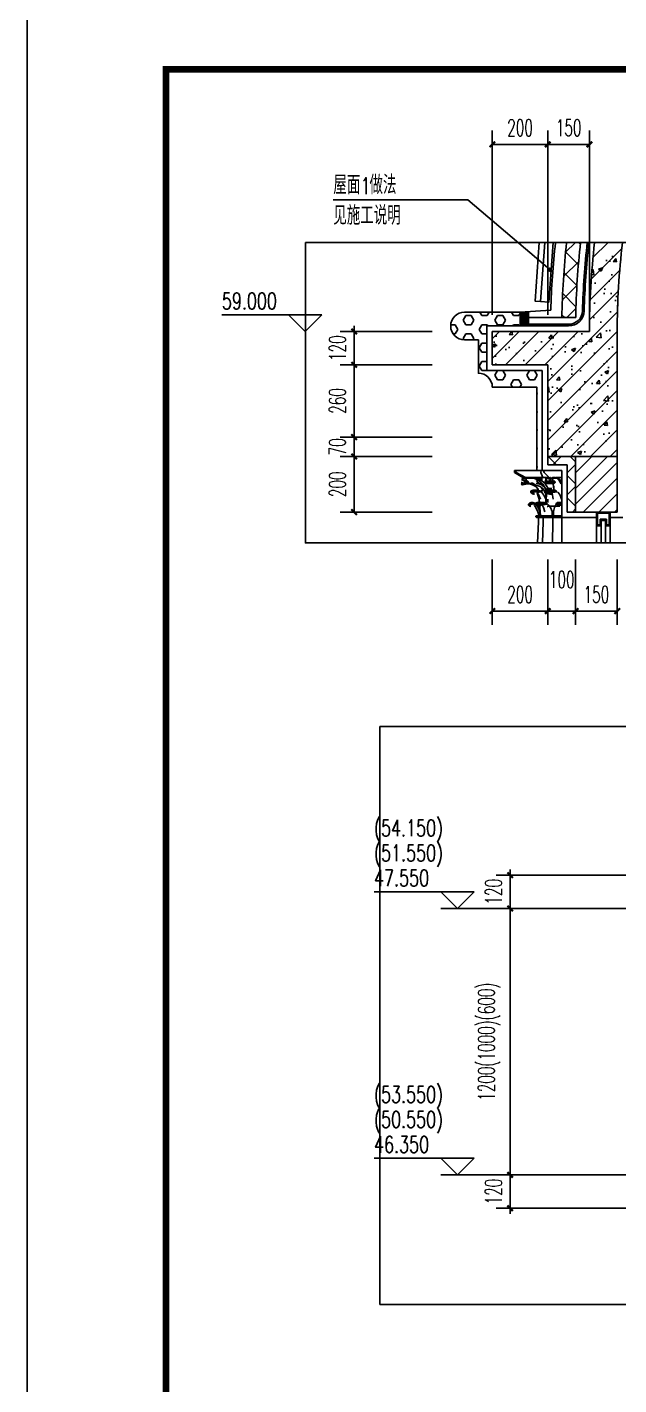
# Model space of a CAD drawing. Extents: x 0 to 125661, y -104936 to 8656.
# Drawn here: x 0 to 2131, y -16819 to -11929 of the extents above; entities that cross this region are included whole.
import ezdxf

# ---------------------------------------------------------------- set-up
doc = ezdxf.new("R2010")
doc.units = 0
doc.header["$LTSCALE"] = 800
doc.header["$MEASUREMENT"] = 0
doc.layers.get('0').update_dxf_attribs({"linetype": 'CONTINUOUS'})
doc.layers.get('Defpoints').update_dxf_attribs({"color": 1, "linetype": 'CONTINUOUS'})
for name, color, linetype in [('A-立面看线', 117, 'CONTINUOUS'), ('A-装饰构件', 197, 'CONTINUOUS'), ('DIM_ELEV', 3, 'CONTINUOUS'), ('DIM_LEAD', 3, 'CONTINUOUS'), ('PUB_DIM', 3, 'CONTINUOUS'), ('PUB_HATCH', 8, 'CONTINUOUS'), ('PUB_TEXT', 7, 'CONTINUOUS'), ('QIANG', 167, 'CONTINUOUS'), ('WALL', 50, 'CONTINUOUS'), ('WINDOW', 145, 'CONTINUOUS'), ('图框', 107, 'CONTINUOUS'), ('瓦', 36, 'CONTINUOUS'), ('看线1', 7, 'CONTINUOUS'), ('门窗', 4, 'CONTINUOUS'), ('防水', 249, 'CONTINUOUS')]:
    doc.layers.add(name, color=color, linetype=linetype)
doc.styles.add('_TCH_DIM', font='SIMPLEX', dxfattribs={"bigfont": 'GBCBIG'})
doc.styles.add('DIM_FONT', font='SIMPLEX.shx', dxfattribs={"width": 0.6})
doc.dimstyles.new('DIMN20', dxfattribs={"dimscale": 0.2, "dimtxt": 300, "dimasz": 100, "dimexe": 250, "dimexo": 300, "dimgap": 150, "dimtad": 1, "dimdec": 0, "dimzin": 0, "dimdsep": 46, "dimtxsty": 'DIM_FONT', "dimblk": 'ARCHTICK', "dimcen": 0.09, "dimclrt": 7, "dimazin": 2, "dimtfac": 1, "dimtdec": 0, "dimtix": 1, "dimtmove": 2, "dimatfit": 3, "dimfxl": 0, "dimtolj": 1, "dimtzin": 0, "dimarcsym": 0})

# ---------------------------------------------------------------- blocks, each defined once
blk = doc.blocks.new('TJAD_TK_A1')
at = {"layer": '图框'}
blk.add_line((500.38, 356.45), (500.38, 950.45), dxfattribs=at)
at = {"layer": '图框', "const_width": 1.2}
blk.add_lwpolyline([(1331.38, 940.45), (525.38, 940.45), (525.38, 366.45), (1331.38, 366.45)], close=True, dxfattribs=at)
blk = doc.blocks.new('_ArchTick')
at = {"color": 0, "linetype": 'ByBlock', "const_width": 0.4}
blk.add_lwpolyline([(-0.5, -0.5), (0.5, 0.5)], dxfattribs=at)
blk = doc.blocks.new('*D233')
at = {"layer": 'Defpoints', "color": 0}
for p in [(1875.6, -12350.8), (1675.6, -13024.8), (1875.6, -13024.8)]:
    blk.add_point(p, dxfattribs=at)
at = {"layer": 'PUB_DIM', "color": 0, "lineweight": -2}
for p, q in [((1675.6, -12964.8), (1675.6, -12300.8)), ((1875.6, -12964.8), (1875.6, -12300.8)), ((1675.6, -12350.8), (1875.6, -12350.8))]:
    blk.add_line(p, q, dxfattribs=at)
at = {"layer": 'PUB_DIM', "color": 0, "lineweight": -2, "xscale": 20, "yscale": 20, "zscale": 20, "rotation": 180}
blk.add_blockref('_ArchTick', (1675.6, -12350.8), dxfattribs=at)
at = {"layer": 'PUB_DIM', "color": 0, "lineweight": -2, "xscale": 20, "yscale": 20, "zscale": 20}
blk.add_blockref('_ArchTick', (1875.6, -12350.8), dxfattribs=at)
at = {"layer": 'PUB_DIM', "color": 7, "insert": (1775.6, -12290.8), "char_height": 60, "attachment_point": 5, "style": 'DIM_FONT'}
blk.add_mtext('\\A1;200', dxfattribs=at)
blk = doc.blocks.new('*D234')
at = {"layer": 'Defpoints', "color": 0}
for p in [(2025.6, -12350.8), (1875.6, -13024.8), (2025.6, -13024.8)]:
    blk.add_point(p, dxfattribs=at)
at = {"layer": 'PUB_DIM', "color": 0, "lineweight": -2}
for p, q in [((1875.6, -12964.8), (1875.6, -12300.8)), ((2025.6, -12964.8), (2025.6, -12300.8)), ((1875.6, -12350.8), (2025.6, -12350.8))]:
    blk.add_line(p, q, dxfattribs=at)
at = {"layer": 'PUB_DIM', "color": 0, "lineweight": -2, "xscale": 20, "yscale": 20, "zscale": 20, "rotation": 180}
blk.add_blockref('_ArchTick', (1875.6, -12350.8), dxfattribs=at)
at = {"layer": 'PUB_DIM', "color": 0, "lineweight": -2, "xscale": 20, "yscale": 20, "zscale": 20}
blk.add_blockref('_ArchTick', (2025.6, -12350.8), dxfattribs=at)
at = {"layer": 'PUB_DIM', "color": 7, "insert": (1950.6, -12290.8), "char_height": 60, "attachment_point": 5, "style": 'DIM_FONT'}
blk.add_mtext('\\A1;150', dxfattribs=at)
blk = doc.blocks.new('*D113')
at = {"layer": 'Defpoints', "color": 0}
for p in [(1675.6, -13786.1), (1875.6, -13786.1), (1875.6, -14031.8)]:
    blk.add_point(p, dxfattribs=at)
at = {"layer": 'PUB_DIM', "color": 0, "lineweight": -2}
for p, q in [((1675.6, -13846.1), (1675.6, -14081.8)), ((1875.6, -13846.1), (1875.6, -14081.8)), ((1675.6, -14031.8), (1875.6, -14031.8))]:
    blk.add_line(p, q, dxfattribs=at)
at = {"layer": 'PUB_DIM', "color": 0, "lineweight": -2, "xscale": 20, "yscale": 20, "zscale": 20, "rotation": 180}
blk.add_blockref('_ArchTick', (1675.6, -14031.8), dxfattribs=at)
at = {"layer": 'PUB_DIM', "color": 0, "lineweight": -2, "xscale": 20, "yscale": 20, "zscale": 20}
blk.add_blockref('_ArchTick', (1875.6, -14031.8), dxfattribs=at)
at = {"layer": 'PUB_DIM', "color": 7, "insert": (1775.6, -13971.8), "char_height": 60, "attachment_point": 5, "style": 'DIM_FONT'}
blk.add_mtext('\\A1;200', dxfattribs=at)
blk = doc.blocks.new('*D114')
at = {"layer": 'Defpoints', "color": 0}
for p in [(1875.6, -13786.1), (1975.6, -13786.1), (1975.6, -14031.8)]:
    blk.add_point(p, dxfattribs=at)
at = {"layer": 'PUB_DIM', "color": 0, "lineweight": -2}
for p, q in [((1875.6, -13846.1), (1875.6, -14081.8)), ((1975.6, -13846.1), (1975.6, -14081.8)), ((1875.6, -14031.8), (1975.6, -14031.8))]:
    blk.add_line(p, q, dxfattribs=at)
at = {"layer": 'PUB_DIM', "color": 0, "lineweight": -2, "xscale": 20, "yscale": 20, "zscale": 20, "rotation": 180}
blk.add_blockref('_ArchTick', (1875.6, -14031.8), dxfattribs=at)
at = {"layer": 'PUB_DIM', "color": 0, "lineweight": -2, "xscale": 20, "yscale": 20, "zscale": 20}
blk.add_blockref('_ArchTick', (1975.6, -14031.8), dxfattribs=at)
at = {"layer": 'PUB_DIM', "color": 7, "insert": (1925.6, -13918.3), "char_height": 60, "attachment_point": 5, "style": 'DIM_FONT'}
blk.add_mtext('\\A1;100', dxfattribs=at)
blk = doc.blocks.new('*D115')
at = {"layer": 'Defpoints', "color": 0}
for p in [(1975.6, -13786.1), (2125.6, -13786.1), (2125.6, -14031.8)]:
    blk.add_point(p, dxfattribs=at)
at = {"layer": 'PUB_DIM', "color": 0, "lineweight": -2}
for p, q in [((1975.6, -13846.1), (1975.6, -14081.8)), ((2125.6, -13846.1), (2125.6, -14081.8)), ((1975.6, -14031.8), (2125.6, -14031.8))]:
    blk.add_line(p, q, dxfattribs=at)
at = {"layer": 'PUB_DIM', "color": 0, "lineweight": -2, "xscale": 20, "yscale": 20, "zscale": 20, "rotation": 180}
blk.add_blockref('_ArchTick', (1975.6, -14031.8), dxfattribs=at)
at = {"layer": 'PUB_DIM', "color": 0, "lineweight": -2, "xscale": 20, "yscale": 20, "zscale": 20}
blk.add_blockref('_ArchTick', (2125.6, -14031.8), dxfattribs=at)
at = {"layer": 'PUB_DIM', "color": 7, "insert": (2050.6, -13971.8), "char_height": 60, "attachment_point": 5, "style": 'DIM_FONT'}
blk.add_mtext('\\A1;150', dxfattribs=at)
blk = doc.blocks.new('*D116')
at = {"layer": 'Defpoints', "color": 0}
for p in [(1177.8, -13475), (1518.6, -13475), (1518.6, -13675.3)]:
    blk.add_point(p, dxfattribs=at)
at = {"layer": 'PUB_DIM', "color": 0, "lineweight": -2}
for p, q in [((1458.6, -13475), (1127.8, -13475)), ((1177.8, -13675.3), (1177.8, -13475)), ((1458.6, -13675.3), (1127.8, -13675.3))]:
    blk.add_line(p, q, dxfattribs=at)
at = {"layer": 'PUB_DIM', "color": 0, "lineweight": -2, "xscale": 20, "yscale": 20, "zscale": 20}
for p, rotation in [((1177.8, -13475), 90), ((1177.8, -13675.3), 270)]:
    blk.add_blockref('_ArchTick', p, dxfattribs=dict(at, rotation=rotation))
at = {"layer": 'PUB_DIM', "color": 7, "insert": (1117.8, -13575.1), "char_height": 60, "attachment_point": 5, "rotation": 90, "style": 'DIM_FONT'}
blk.add_mtext('\\A1;200', dxfattribs=at)
blk = doc.blocks.new('*D117')
at = {"layer": 'Defpoints', "color": 0}
for p in [(1177.8, -13405), (1518.6, -13405), (1518.6, -13475)]:
    blk.add_point(p, dxfattribs=at)
at = {"layer": 'PUB_DIM', "color": 0, "lineweight": -2}
for p, q in [((1177.8, -13405), (1177.8, -13385)), ((1458.6, -13405), (1127.8, -13405)), ((1177.8, -13475), (1177.8, -13405)), ((1458.6, -13475), (1127.8, -13475)), ((1177.8, -13475), (1177.8, -13495))]:
    blk.add_line(p, q, dxfattribs=at)
at = {"layer": 'PUB_DIM', "color": 0, "lineweight": -2, "xscale": 20, "yscale": 20, "zscale": 20}
for p, rotation in [((1177.8, -13405), 270), ((1177.8, -13475), 90)]:
    blk.add_blockref('_ArchTick', p, dxfattribs=dict(at, rotation=rotation))
at = {"layer": 'PUB_DIM', "color": 7, "insert": (1117.8, -13440), "char_height": 60, "attachment_point": 5, "rotation": 90, "style": 'DIM_FONT'}
blk.add_mtext('\\A1;70', dxfattribs=at)
blk = doc.blocks.new('*D118')
at = {"layer": 'Defpoints', "color": 0}
for p in [(1177.8, -13144.8), (1518.6, -13144.8), (1518.6, -13405)]:
    blk.add_point(p, dxfattribs=at)
at = {"layer": 'PUB_DIM', "color": 0, "lineweight": -2}
for p, q in [((1458.6, -13144.8), (1127.8, -13144.8)), ((1177.8, -13405), (1177.8, -13144.8)), ((1458.6, -13405), (1127.8, -13405))]:
    blk.add_line(p, q, dxfattribs=at)
at = {"layer": 'PUB_DIM', "color": 0, "lineweight": -2, "xscale": 20, "yscale": 20, "zscale": 20}
for p, rotation in [((1177.8, -13144.8), 90), ((1177.8, -13405), 270)]:
    blk.add_blockref('_ArchTick', p, dxfattribs=dict(at, rotation=rotation))
at = {"layer": 'PUB_DIM', "color": 7, "insert": (1117.8, -13274.9), "char_height": 60, "attachment_point": 5, "rotation": 90, "style": 'DIM_FONT'}
blk.add_mtext('\\A1;260', dxfattribs=at)
blk = doc.blocks.new('*D119')
at = {"layer": 'Defpoints', "color": 0}
for p in [(1177.8, -13024.8), (1518.6, -13024.8), (1518.6, -13144.8)]:
    blk.add_point(p, dxfattribs=at)
at = {"layer": 'PUB_DIM', "color": 0, "lineweight": -2}
for p, q in [((1177.8, -13024.8), (1177.8, -13004.8)), ((1458.6, -13024.8), (1127.8, -13024.8)), ((1177.8, -13144.8), (1177.8, -13024.8)), ((1458.6, -13144.8), (1127.8, -13144.8)), ((1177.8, -13144.8), (1177.8, -13164.8))]:
    blk.add_line(p, q, dxfattribs=at)
at = {"layer": 'PUB_DIM', "color": 0, "lineweight": -2, "xscale": 20, "yscale": 20, "zscale": 20}
for p, rotation in [((1177.8, -13024.8), 270), ((1177.8, -13144.8), 90)]:
    blk.add_blockref('_ArchTick', p, dxfattribs=dict(at, rotation=rotation))
at = {"layer": 'PUB_DIM', "color": 7, "insert": (1117.8, -13084.8), "char_height": 60, "attachment_point": 5, "rotation": 90, "style": 'DIM_FONT'}
blk.add_mtext('\\A1;120', dxfattribs=at)
blk = doc.blocks.new('*D203')
at = {"layer": 'Defpoints', "color": 0}
for p in [(1739.9, -14982.9), (2217.3, -14982.9), (2217.3, -15102.9)]:
    blk.add_point(p, dxfattribs=at)
at = {"layer": 'PUB_DIM', "color": 0, "lineweight": -2}
for p, q in [((1739.9, -14982.9), (1739.9, -14962.9)), ((2157.3, -14982.9), (1689.9, -14982.9)), ((1739.9, -15102.9), (1739.9, -14982.9)), ((2157.3, -15102.9), (1689.9, -15102.9)), ((1739.9, -15102.9), (1739.9, -15122.9))]:
    blk.add_line(p, q, dxfattribs=at)
at = {"layer": 'PUB_DIM', "color": 0, "lineweight": -2, "xscale": 20, "yscale": 20, "zscale": 20}
for p, rotation in [((1739.9, -14982.9), 270), ((1739.9, -15102.9), 90)]:
    blk.add_blockref('_ArchTick', p, dxfattribs=dict(at, rotation=rotation))
at = {"layer": 'PUB_DIM', "color": 7, "insert": (1679.9, -15042.9), "char_height": 60, "attachment_point": 5, "rotation": 90, "style": 'DIM_FONT'}
blk.add_mtext('\\A1;120', dxfattribs=at)
blk = doc.blocks.new('*D204')
at = {"layer": 'Defpoints', "color": 0}
for p in [(1739.9, -15102.9), (2217.3, -15102.9), (2217.3, -16062.9)]:
    blk.add_point(p, dxfattribs=at)
at = {"layer": 'PUB_DIM', "color": 0, "lineweight": -2}
for p, q in [((2157.3, -15102.9), (1689.9, -15102.9)), ((1739.9, -16062.9), (1739.9, -15102.9)), ((2157.3, -16062.9), (1689.9, -16062.9))]:
    blk.add_line(p, q, dxfattribs=at)
at = {"layer": 'PUB_DIM', "color": 0, "lineweight": -2, "xscale": 20, "yscale": 20, "zscale": 20}
for p, rotation in [((1739.9, -15102.9), 90), ((1739.9, -16062.9), 270)]:
    blk.add_blockref('_ArchTick', p, dxfattribs=dict(at, rotation=rotation))
at = {"layer": 'PUB_DIM', "color": 7, "insert": (1664.2, -15582.9), "char_height": 60, "attachment_point": 5, "rotation": 90, "style": 'DIM_FONT'}
blk.add_mtext('\\A1;1200(1000)(600)', dxfattribs=at)
blk = doc.blocks.new('*D205')
at = {"layer": 'Defpoints', "color": 0}
for p in [(1739.9, -16062.9), (2217.3, -16062.9), (2217.3, -16182.9)]:
    blk.add_point(p, dxfattribs=at)
at = {"layer": 'PUB_DIM', "color": 0, "lineweight": -2}
for p, q in [((2157.3, -16062.9), (1689.9, -16062.9)), ((1739.9, -16062.9), (1739.9, -16042.9)), ((1739.9, -16182.9), (1739.9, -16062.9)), ((2157.3, -16182.9), (1689.9, -16182.9)), ((1739.9, -16182.9), (1739.9, -16202.9))]:
    blk.add_line(p, q, dxfattribs=at)
at = {"layer": 'PUB_DIM', "color": 0, "lineweight": -2, "xscale": 20, "yscale": 20, "zscale": 20}
for p, rotation in [((1739.9, -16062.9), 270), ((1739.9, -16182.9), 90)]:
    blk.add_blockref('_ArchTick', p, dxfattribs=dict(at, rotation=rotation))
at = {"layer": 'PUB_DIM', "color": 7, "insert": (1679.9, -16122.9), "char_height": 60, "attachment_point": 5, "rotation": 90, "style": 'DIM_FONT'}
blk.add_mtext('\\A1;120', dxfattribs=at)

msp = doc.modelspace()

# ---------------------------------------------------------------- hatches: boundary and pattern name
at = {"layer": 'PUB_HATCH'}
h = msp.add_hatch(dxfattribs=at)
h.set_pattern_fill('钢筋混凝土', color=256, scale=20, style=0)
h.set_pattern_definition([(45, (1675.57, -13475.023), (-35.3553, 35.3553), []), (50, (1675.57, -13475.02), (143.452, -12.55), [15, -165]), (355, (1675.57, -13475.02), (-27.75, 150.438), [12, -132]), (100.451, (1687.52, -13476.07), (115.702, 137.888), [12.748, -140.228]), (46.184, (1675.57, -13435.02), (213.45, -33.104), [22.5, -247.5]), (96.636, (1693.36, -13437.78), (186.933, 194.824), [19.12, -210.343]), (351.184, (1675.57, -13435.02), (186.93, 194.824), [18, -198]), (21, (1695.57, -13445.02), (119.381, -80.524), [15, -165]), (326, (1695.57, -13445.02), (48.663, 145.03), [12, -132]), (71.451, (1705.52, -13451.73), (168.045, 64.506), [12.748, -140.228]), (37.5, (1675.57, -13475.023), (2.432, 66.5788), [0, -130.4, 0, -134, 0, -132.5]), (7.5, (1675.57, -13475.02), (52.614, 78.8823), [0, -76.4, 0, -127.4, 0, -50.5]), (327.5, (1630.97, -13475.023), (106.7645, -4.511), [0, -50, 0, -156, 0, -207]), (317.5, (1610.97, -13475.02), (116.637, 20.021), [0, -65, 0, -103.6, 0, -147])])
h.paths.add_polyline_path([(2125.6, -13024.8, -0.02977), (2144.7, -12704.1), (2044, -12704.1, 0.028701), (2025.6, -13024.8), (1675.6, -13024.8), (1675.6, -13144.8), (1875.6, -13144.8), (1875.6, -13405), (1875.6, -13405), (1875.6, -13475), (2125.6, -13475), (2125.6, -13405)])
h = msp.add_hatch(dxfattribs=at)
h.set_pattern_fill('多孔材料', color=256, scale=20, style=0)
h.set_pattern_definition([(45, (1780.404, -14658.84), (-40, 40), []), (135, (1780.404, -14658.84), (-40, -40), [])])
h.paths.add_polyline_path([(1975.6, -13475), (1875.6, -13475), (1875.6, -13505), (1945.6, -13505), (1945.6, -13675.3), (1975.6, -13675.3)])
h.paths.add_polyline_path([(1993.7, -12704.1), (1943.4, -12704.1, 0.023394), (1926, -12974.8), (1976, -12974.8, -0.023806)])
h = msp.add_hatch(dxfattribs=at)
h.set_pattern_fill('HEX', color=256, scale=20, style=0)
h.set_pattern_definition([(0, (1294.744, -13231.687), (0, 32.9956), [19.05, -38.1]), (120, (1294.744, -13231.687), (-28.575, -16.4978), [19.05, -38.1]), (60, (1313.794, -13231.687), (-28.575, 16.4978), [19.05, -38.1])])
h.paths.add_polyline_path([(1655.6, -13004.8), (1775.6, -13004.8), (1775.6, -12955), (1575.7, -12955, 1), (1575.7, -13054.8), (1625.6, -13054.8), (1625.6, -13175.1, -0.415875), (1675.6, -13224.8), (1835.6, -13224.8), (1835.6, -13525.1), (1855.6, -13525), (1855.6, -13164.8), (1655.6, -13164.8)])
h = msp.add_hatch(dxfattribs=at)
h.set_pattern_fill('普通砖', color=256, scale=30, style=0)
h.set_pattern_definition([(45, (1975.57, -13646.614), (-28.2136, 28.2136), [])])
h.paths.add_polyline_path([(2125.6, -13475), (1975.6, -13475), (1975.6, -13675.3), (2125.6, -13675.3)])
at = {"layer": '防水'}
msp.add_hatch(color=256, dxfattribs=at).paths.add_polyline_path([(1805.6, -12953.2), (1775.6, -12955), (1775.6, -12998.8), (1805.6, -12998.8)])

# ---------------------------------------------------------------- linework, layer by layer
at = {"layer": 'A-立面看线'}
msp.add_line((1925.6, -13695.3), (1925.6, -13786.1), dxfattribs=at)
at = {"layer": 'A-装饰构件'}
for p, q in [((1835.6, -13525), (1755.2, -13525.2)), ((1756.1, -13532.1), (1755.2, -13525.2)), ((1756.1, -13532.1), (1785.2, -13550.7)), ((1758.8, -13525.2), (1761, -13532.1)), ((1794.7, -13550.7), (1761, -13532.1)), ((1850.5, -13532.1), (1851.4, -13525.2)), ((1850.5, -13532.1), (1857.9, -13550.7)), ((1860.1, -13525.2), (1862.3, -13532.1)), ((1880.9, -13550.7), (1862.3, -13532.1)), ((1779.3, -13574.6), (1793.2, -13571.9)), ((1785.7, -13574.6), (1779.3, -13574.6)), ((1779.3, -13574.6), (1782.7, -13577)), ((1780, -13568.2), (1783.9, -13572)), ((1780, -13568.2), (1781.7, -13568.2)), ((1780.8, -13557.6), (1786.9, -13553.7)), ((1785.2, -13560.3), (1780.8, -13557.6)), ((1786.9, -13572), (1780.8, -13568.2)), ((1780.9, -13557.6), (1787, -13553.7)), ((1785.3, -13560.3), (1780.9, -13557.6)), ((1787, -13572), (1780.9, -13568.2)), ((1781.7, -13568.2), (1790, -13572)), ((1784.9, -13574.6), (1782.7, -13577)), ((1782.7, -13577), (1785.4, -13576.3)), ((1790, -13572), (1783.9, -13572)), ((1799.1, -13571.9), (1784.9, -13574.6)), ((1784.9, -13574.6), (1785.6, -13577)), ((1785.2, -13550.7), (1851.9, -13550.7)), ((1785.2, -13560.3), (1796.4, -13564.1)), ((1785.3, -13560.3), (1796.6, -13564.1)), ((1793.8, -13550.8), (1785.4, -13553.7)), ((1785.4, -13553.7), (1785.9, -13554.3)), ((1788.5, -13553.7), (1785.4, -13553.7)), ((1785.6, -13577), (1801.7, -13573.7)), ((1785.7, -13574.6), (1785.6, -13577)), ((1785.7, -13574.6), (1801.9, -13571.8)), ((1801.7, -13573.7), (1785.7, -13574.6)), ((1797, -13550.8), (1786.9, -13553.7)), ((1797.1, -13550.8), (1787, -13553.7)), ((1800.4, -13550.8), (1788.5, -13553.7)), ((1788.5, -13553.7), (1791.8, -13556.6)), ((1790.8, -13571.8), (1789.7, -13571.8)), ((1789.9, -13564.1), (1791.7, -13568.8)), ((1803, -13564.1), (1789.9, -13564.1)), ((1789.9, -13571.9), (1796.4, -13571.8)), ((1802.1, -13571.8), (1790, -13572)), ((1790.8, -13571.8), (1791.7, -13568.8)), ((1801.9, -13571.8), (1790.8, -13571.8)), ((1805.7, -13568.8), (1791.7, -13568.8)), ((1791.8, -13556.6), (1800.7, -13553.5)), ((1793.8, -13550.8), (1795.5, -13550.7)), ((1796.4, -13564.1), (1796.4, -13564)), ((1798.6, -13568.8), (1796.4, -13564.1)), ((1798.6, -13568.8), (1796.4, -13571.8)), ((1798.8, -13568.8), (1796.5, -13571.8)), ((1796.6, -13564.1), (1797.3, -13554.7)), ((1798.8, -13568.8), (1796.6, -13564.1)), ((1797, -13550.8), (1797.1, -13550.8)), ((1797.1, -13550.8), (1799.2, -13550.7)), ((1797.4, -13554.6), (1798.6, -13564)), ((1798.7, -13564), (1798.7, -13564.1)), ((1800.4, -13550.8), (1803, -13550.7)), ((1815, -13552.5), (1800.7, -13553.5)), ((1801.7, -13573.7), (1819.4, -13570.8)), ((1818.1, -13573.6), (1801.7, -13573.7)), ((1802.1, -13571.8), (1805.7, -13568.8)), ((1802.1, -13571.8), (1802.2, -13571.8)), ((1820.3, -13570.7), (1802.2, -13571.8)), ((1802.4, -13571.6), (1808, -13571.2)), ((1803, -13564.1), (1805.7, -13568.8)), ((1810.1, -13573.7), (1820.2, -13577.1)), ((1815, -13552.5), (1829.9, -13554.3)), ((1816.2, -13570.7), (1818.2, -13570.7)), ((1820.3, -13570.7), (1818.1, -13573.6)), ((1818.1, -13573.6), (1830.6, -13577.1)), ((1818.2, -13570.7), (1820.3, -13570.7)), ((1818.5, -13570.8), (1819.4, -13570.8)), ((1831.1, -13552.2), (1819, -13550.7)), ((1819.4, -13570.8), (1820.3, -13570.7)), ((1820.2, -13570.9), (1820.6, -13570.9)), ((1832.6, -13582.5), (1820.2, -13577.1)), ((1820.3, -13570.7), (1830.6, -13577.1)), ((1820.3, -13570.7), (1820.3, -13570.7)), ((1820.3, -13570.7), (1820.3, -13570.7)), ((1825, -13550.8), (1824.3, -13551.4)), ((1824.6, -13550.7), (1833.1, -13550.8)), ((1825, -13550.8), (1825.6, -13550.7)), ((1827.5, -13554), (1837.1, -13557.9)), ((1844.3, -13561.5), (1829.9, -13554.3)), ((1833.4, -13552.2), (1830.1, -13550.7)), ((1847.5, -13582.5), (1830.6, -13577.1)), ((1831.1, -13552.2), (1849.6, -13558.7)), ((1832.6, -13582.5), (1840.7, -13592.7)), ((1833.4, -13552.2), (1834.2, -13553.3)), ((1851.1, -13575.4), (1834, -13571.3)), ((1838.7, -13558.7), (1834.3, -13561.5)), ((1834.3, -13561.5), (1845.5, -13574.1)), ((1836.4, -13550.8), (1841.3, -13552.2)), ((1841.4, -13552.2), (1836.5, -13550.8)), ((1851.6, -13570.6), (1839.2, -13559)), ((1841.8, -13597.3), (1840.7, -13592.7)), ((1848.8, -13558.4), (1841.3, -13552.2)), ((1841.3, -13552.2), (1841.4, -13552.2)), ((1848.8, -13558.4), (1841.4, -13552.2)), ((1841.6, -13550.8), (1853.5, -13550.8)), ((1849.3, -13552.2), (1842.9, -13550.8)), ((1844.3, -13561.5), (1857.7, -13574.4)), ((1846, -13574.2), (1851.6, -13570.6)), ((1847.5, -13582.5), (1859.8, -13592.7)), ((1849.3, -13552.2), (1853.5, -13554.8)), ((1864.5, -13570.6), (1849.6, -13558.7)), ((1859.5, -13592.5), (1850.2, -13601)), ((1863.8, -13585.1), (1851.1, -13575.4)), ((1873.6, -13550.8), (1851.9, -13550.7)), ((1855.4, -13592.1), (1852.3, -13586.5)), ((1853.5, -13561.8), (1853.5, -13550.8)), ((1858.1, -13591.3), (1855.4, -13592.1)), ((1869, -13592.1), (1857.7, -13574.4)), ((1865.9, -13606.6), (1859.8, -13592.7)), ((1863.7, -13583.8), (1863.5, -13585)), ((1863.8, -13585.1), (1868.6, -13592.1)), ((1864.5, -13570.6), (1876.5, -13590.3)), ((1865, -13586.8), (1865.1, -13586)), ((1865.2, -13570.6), (1865.1, -13571.5)), ((1865.2, -13570.6), (1868, -13558.7)), ((1868.6, -13592.1), (1865.9, -13606.6)), ((1869, -13561.5), (1866.5, -13573.9)), ((1867.3, -13590.3), (1867.8, -13590.3)), ((1867.9, -13550.8), (1867.9, -13559)), ((1867.9, -13590.4), (1867.9, -13591.1)), ((1871.5, -13552.2), (1868, -13558.7)), ((1869.3, -13564.1), (1868.7, -13568.8)), ((1871.5, -13571.8), (1868.7, -13568.8)), ((1868.7, -13568.8), (1879.2, -13568.8)), ((1869, -13561.5), (1871.7, -13554.3)), ((1876.5, -13590.3), (1869, -13592.1)), ((1901, -13564.1), (1869.3, -13564.1)), ((1871.5, -13552.2), (1874.5, -13550.2)), ((1871.5, -13571.8), (1875.8, -13572)), ((1876, -13571.8), (1871.5, -13571.8)), ((1874.5, -13552.5), (1871.7, -13554.3)), ((1874.5, -13550.2), (1877.9, -13550.2)), ((1877.2, -13550.8), (1874.5, -13550.2)), ((1874.5, -13552.5), (1877.2, -13553.5)), ((1879.9, -13568.2), (1875.8, -13572)), ((1875.8, -13572), (1890.5, -13572)), ((1876.5, -13590.3), (1890.5, -13590.3)), ((1877.2, -13550.8), (1879.5, -13553.7)), ((1878.9, -13556.6), (1877.2, -13553.5)), ((1879.5, -13553.7), (1878.9, -13556.6)), ((1886.9, -13553.7), (1879.5, -13553.7)), ((1883.9, -13568.2), (1879.9, -13568.2)), ((1881.7, -13557.6), (1883, -13553.7)), ((1882.6, -13560.3), (1881.7, -13557.6)), ((1883, -13572), (1881.8, -13568.2)), ((1882.1, -13557.6), (1883.3, -13553.7)), ((1883, -13560.3), (1882.1, -13557.6)), ((1883.3, -13572), (1882.1, -13568.2)), ((1882.6, -13560.3), (1885, -13564.1)), ((1885.1, -13550.8), (1883, -13553.7)), ((1883, -13560.3), (1885.3, -13564.1)), ((1885.4, -13550.8), (1883.3, -13553.7)), ((1883.9, -13568.2), (1890.5, -13572)), ((1885, -13564.1), (1885, -13563.6)), ((1885.5, -13568.8), (1885, -13564.1)), ((1885, -13568.8), (1902.5, -13568.8)), ((1886.7, -13550.4), (1885.1, -13550.8)), ((1885.4, -13550.8), (1885.1, -13550.8)), ((1885.3, -13564.1), (1885.5, -13553.7)), ((1885.7, -13568.8), (1885.3, -13564.1)), ((1887, -13550.4), (1885.4, -13550.8)), ((1885.4, -13561), (1885.4, -13564)), ((1885.5, -13568.8), (1885.4, -13569.1)), ((1885.7, -13568.8), (1885.7, -13569.2)), ((1885.8, -13564), (1885.8, -13564.1)), ((1893.3, -13550.8), (1886.9, -13553.7)), ((1886.9, -13553.7), (1888.6, -13556.6)), ((1888.6, -13556.6), (1893.5, -13553.5)), ((1890.3, -13571.8), (1898.7, -13571.8)), ((1898.7, -13571.8), (1890.5, -13572)), ((1901.2, -13550.2), (1891.9, -13550.2)), ((1894, -13558.6), (1891.9, -13554.5)), ((1892.5, -13571.9), (1893.2, -13572.8)), ((1894, -13558.7), (1893, -13561.5)), ((1893, -13561.5), (1893.5, -13564.1)), ((1893.3, -13550.8), (1901.2, -13550.2)), ((1901.2, -13552.5), (1893.5, -13553.5)), ((1894, -13558.7), (1894, -13558.6)), ((1895.1, -13564.1), (1894, -13558.7)), ((1894.9, -13571.9), (1895.3, -13574.4)), ((1895.3, -13574.4), (1896.1, -13571.9)), ((1897.3, -13592.1), (1895.3, -13574.4)), ((1897.7, -13591.5), (1897.3, -13592.1)), ((1897.7, -13596.3), (1897.7, -13581.8)), ((1898.7, -13571.8), (1902.5, -13568.8)), ((1901, -13564.1), (1902.5, -13568.8)), ((1909.9, -13552.2), (1901.2, -13550.2)), ((1901.2, -13552.5), (1909.2, -13554.3)), ((1903.7, -13550.8), (1909.7, -13550.8)), ((1923.3, -13550.8), (1903.9, -13550.8)), ((1917, -13561.5), (1909.2, -13554.3)), ((1909.9, -13552.2), (1919.9, -13558.7)), ((1917, -13561.5), (1923.7, -13573.4)), ((1925.6, -13567.1), (1919.9, -13558.7)), ((1806.1, -13646.5), (1809.3, -13642.9)), ((1816.1, -13641), (1809.3, -13642.9)), ((1816.4, -13647), (1809.3, -13642.9)), ((1816.1, -13598.2), (1813.9, -13601.8)), ((1813.9, -13601.8), (1824, -13601.8)), ((1814.4, -13603.6), (1813.9, -13601.8)), ((1814.4, -13603.7), (1814.4, -13603.6)), ((1815.2, -13606.2), (1814.4, -13603.7)), ((1815.2, -13606.2), (1815.2, -13606.2)), ((1822.8, -13606.2), (1815.2, -13606.2)), ((1816.8, -13607.3), (1815.2, -13606.2)), ((1815.2, -13606.2), (1816.8, -13607.2)), ((1816.1, -13598.2), (1822.3, -13596.3)), ((1827.4, -13598.2), (1816.1, -13598.2)), ((1816.1, -13641), (1821.4, -13641.1)), ((1816.1, -13641), (1816.4, -13647)), ((1818.4, -13646.4), (1816.1, -13641)), ((1816.8, -13607.3), (1819.3, -13609)), ((1821.4, -13641.1), (1818.4, -13646.4)), ((1825.4, -13610.8), (1819.3, -13609)), ((1824.4, -13609), (1819.3, -13609)), ((1820.9, -13646.1), (1821.4, -13641.1)), ((1828.7, -13643.2), (1820.9, -13646.1)), ((1821.4, -13641.1), (1828.7, -13643.2)), ((1822.2, -13609.9), (1825.2, -13610.8)), ((1833.9, -13596.3), (1822.3, -13596.3)), ((1825.5, -13606.4), (1822.8, -13606.2)), ((1824.3, -13609), (1822.8, -13606.2)), ((1825.5, -13606.4), (1822.9, -13606.4)), ((1823.4, -13607.3), (1824.4, -13609)), ((1824, -13601.8), (1823.5, -13603.7)), ((1823.7, -13647.5), (1828.7, -13643.2)), ((1827.4, -13598.2), (1824, -13601.8)), ((1824, -13601.8), (1828.3, -13602.4)), ((1824, -13601.8), (1826.5, -13604.4)), ((1824.3, -13602.2), (1828.2, -13602.3)), ((1824.3, -13609), (1827.4, -13610.8)), ((1825.8, -13609.9), (1824.4, -13609)), ((1825.2, -13610.8), (1827.4, -13610.8)), ((1825.5, -13606.4), (1825.6, -13606.4)), ((1825.6, -13606.4), (1826.1, -13605.3)), ((1826.9, -13602.3), (1826.5, -13604.4)), ((1826.5, -13604.4), (1826.5, -13604.4)), ((1827.4, -13598.2), (1833.6, -13596.3)), ((1828.3, -13602.4), (1827.4, -13598.2)), ((1829.8, -13600.6), (1828.3, -13602.4)), ((1828.3, -13602.3), (1828.5, -13602.4)), ((1828.5, -13602.4), (1828.4, -13602.3)), ((1828.4, -13602.3), (1828.5, -13602.4)), ((1828.7, -13643.2), (1831.9, -13645.7)), ((1829.2, -13602), (1830.1, -13601.7)), ((1829.4, -13602), (1830.4, -13601.7)), ((1829.6, -13600.8), (1830.1, -13601.7)), ((1833.6, -13596.3), (1829.8, -13600.6)), ((1829.8, -13600.6), (1830.2, -13601.4)), ((1830.2, -13601.5), (1829.9, -13601.3)), ((1830.1, -13601.7), (1833.6, -13596.3)), ((1838.6, -13596.4), (1830.1, -13601.7)), ((1830.4, -13601.7), (1830.2, -13601.6)), ((1830.3, -13601.5), (1830.4, -13601.7)), ((1831.8, -13600.8), (1830.4, -13601.7)), ((1830.6, -13599.7), (1831.1, -13600.1)), ((1831.7, -13600.7), (1832.4, -13601.4)), ((1831.7, -13646.5), (1832.7, -13642.9)), ((1832.3, -13598.4), (1831.9, -13598.3)), ((1832.4, -13601.4), (1838.6, -13596.4)), ((1846.4, -13598.6), (1832.4, -13601.4)), ((1832.4, -13601.4), (1833.7, -13602.1)), ((1832.7, -13642.9), (1837.3, -13641)), ((1853.6, -13642.9), (1832.7, -13642.9)), ((1833.6, -13596.4), (1833.6, -13596.4)), ((1833.6, -13599.5), (1834.2, -13600)), ((1833.9, -13596.3), (1838.6, -13596.4)), ((1834.9, -13602.8), (1846.4, -13598.6)), ((1836, -13601.8), (1834.9, -13602.8)), ((1835.4, -13602.8), (1834.9, -13602.8)), ((1835.1, -13598.6), (1835.9, -13598.6)), ((1835.1, -13600.9), (1836, -13601.8)), ((1835.3, -13602.7), (1835.2, -13602.6)), ((1836.5, -13602.7), (1835.3, -13602.8)), ((1835.4, -13602.8), (1835.3, -13602.8)), ((1835.3, -13602.8), (1835.3, -13602.8)), ((1851.2, -13601.8), (1835.4, -13602.8)), ((1836.1, -13601.9), (1835.5, -13602.6)), ((1836, -13601.8), (1836.3, -13602.3)), ((1836.3, -13602.3), (1836.1, -13601.9)), ((1836.5, -13602.7), (1837.5, -13604.6)), ((1837.6, -13604.4), (1836.6, -13602.7)), ((1836.7, -13603.1), (1837.3, -13604.7)), ((1844.9, -13603.1), (1837.2, -13604.7)), ((1837.2, -13604.7), (1838, -13605.9)), ((1837.3, -13641), (1858.4, -13641)), ((1837.7, -13604.6), (1837.6, -13604.4)), ((1837.8, -13605.6), (1840, -13613.9)), ((1838.1, -13606), (1840.6, -13613.9)), ((1838.9, -13596.4), (1838.6, -13596.4)), ((1838.6, -13596.4), (1846.4, -13598.6)), ((1843.1, -13614.6), (1838.8, -13607)), ((1844.4, -13628.3), (1840, -13613.9)), ((1844.8, -13628.3), (1840.6, -13613.9)), ((1843.1, -13614.6), (1849.5, -13629.2)), ((1844.4, -13628.3), (1844.8, -13641)), ((1845.2, -13641), (1844.8, -13628.3)), ((1846.4, -13598.6), (1851.2, -13601.8)), ((1850.2, -13601), (1851.3, -13601.8)), ((1853.6, -13642.9), (1850.4, -13646.5)), ((1862.1, -13641.1), (1851.1, -13645.7)), ((1853.1, -13603.6), (1851.3, -13601.8)), ((1851.3, -13646.1), (1862.1, -13641.1)), ((1869.4, -13643.2), (1851.3, -13646.1)), ((1851.7, -13645.1), (1858.4, -13641)), ((1858.4, -13641), (1851.8, -13644.9)), ((1854, -13604.4), (1852.7, -13603.1)), ((1853.2, -13647.5), (1869.4, -13643.2)), ((1853.5, -13603.9), (1853.5, -13598)), ((1858.4, -13641), (1853.6, -13642.9)), ((1854, -13604.4), (1861.3, -13613.9)), ((1854.7, -13643.2), (1854.6, -13643.2)), ((1857.5, -13643.2), (1857, -13643.2)), ((1858.4, -13641), (1862.1, -13641.1)), ((1868, -13628.3), (1861.3, -13613.9)), ((1862.1, -13641.1), (1869.4, -13643.2)), ((1867.9, -13595.9), (1867.9, -13628.1)), ((1868, -13628.3), (1868.5, -13643)), ((1868.7, -13598.2), (1871.1, -13596.3)), ((1896, -13598.2), (1868.7, -13598.2)), ((1868.7, -13598.2), (1869.1, -13601.8)), ((1869.1, -13601.8), (1893.5, -13601.8)), ((1872.4, -13606.2), (1869.1, -13601.8)), ((1869.3, -13628.3), (1870.3, -13613.9)), ((1869.5, -13643.3), (1869.3, -13628.3)), ((1869.4, -13643.2), (1874, -13646.4)), ((1872.3, -13606.1), (1870.3, -13613.9)), ((1871.1, -13596.3), (1898.5, -13596.3)), ((1890.7, -13606.2), (1872.4, -13606.2)), ((1872.4, -13606.2), (1876.4, -13609)), ((1875.3, -13628.3), (1875.5, -13641)), ((1876.4, -13609), (1888.5, -13609)), ((1882.2, -13610.8), (1876.4, -13609)), ((1887.1, -13610.8), (1882.2, -13610.8)), ((1888.5, -13609), (1887.1, -13610.8)), ((1888.5, -13609), (1890.7, -13606.2)), ((1892, -13614.6), (1889.8, -13607.3)), ((1893.5, -13601.8), (1890.7, -13606.2)), ((1900.4, -13603.1), (1891.9, -13604.3)), ((1892, -13614.6), (1894.5, -13629.2)), ((1909.8, -13601.8), (1893, -13602.6)), ((1896, -13598.2), (1893.5, -13601.8)), ((1893.8, -13601.4), (1906.2, -13598.6)), ((1906.2, -13598.6), (1894.6, -13600.3)), ((1896, -13598.2), (1898.5, -13596.3)), ((1896.2, -13598), (1900.6, -13596.4)), ((1900.6, -13596.4), (1896.3, -13597.9)), ((1898.5, -13596.3), (1900.6, -13596.4)), ((1900.6, -13596.4), (1906.2, -13598.6)), ((1907, -13643.2), (1905.5, -13646.4)), ((1906.2, -13598.6), (1909.8, -13601.8)), ((1907, -13643.2), (1910.3, -13641.1)), ((1910.3, -13641.1), (1910.3, -13641)), ((1910.3, -13641), (1925.6, -13641)), ((1910.5, -13642.9), (1910.3, -13641.1)), ((1910.3, -13641.1), (1910.3, -13641.1)), ((1925.6, -13642.9), (1910.5, -13642.9)), ((1912.3, -13646.5), (1910.5, -13642.9)), ((1912.5, -13604.4), (1911.2, -13603.1)), ((1912.5, -13604.4), (1920.2, -13613.9)), ((1925.3, -13628.3), (1920.2, -13613.9)), ((1806.1, -13646.5), (1814.3, -13649.1)), ((1806.1, -13646.5), (1816.4, -13647)), ((1806.1, -13646.5), (1806.2, -13650.8)), ((1806.2, -13650.8), (1809.3, -13653.7)), ((1813.3, -13651.1), (1806.2, -13650.8)), ((1809.3, -13653.7), (1814.1, -13655.5)), ((1812.5, -13646.8), (1814.3, -13649.1)), ((1813.3, -13651.1), (1813.9, -13650)), ((1817.4, -13646.7), (1818.4, -13646.4)), ((1820.9, -13646.1), (1822.4, -13646.8)), ((1831.8, -13646.6), (1823.7, -13647.5)), ((1829.8, -13647.8), (1826, -13649.4)), ((1826, -13649.4), (1826.8, -13650.6)), ((1832, -13659.3), (1827.6, -13651.7)), ((1831.7, -13646.5), (1850.4, -13646.5)), ((1834.2, -13650.8), (1831.7, -13646.5)), ((1832, -13659.3), (1839.1, -13673.9)), ((1832.1, -13691.2), (1832.5, -13690.1)), ((1832.5, -13692.3), (1832.1, -13691.2)), ((1832.5, -13690.1), (1833.6, -13689.3)), ((1833.6, -13693.1), (1832.5, -13692.3)), ((1833.6, -13689.3), (1835.2, -13689)), ((1835.2, -13693.4), (1833.6, -13693.1)), ((1848.2, -13650.8), (1834.2, -13650.8)), ((1834.2, -13650.8), (1838.6, -13653.7)), ((1835.2, -13689), (1925.6, -13689)), ((1837.3, -13652.8), (1840.5, -13658.6)), ((1845, -13655.5), (1838.6, -13653.7)), ((1838.6, -13653.7), (1847.8, -13653.7)), ((1844.2, -13688.7), (1839.1, -13673.9)), ((1846.5, -13673), (1840.5, -13658.6)), ((1841.7, -13654.6), (1844.8, -13655.5)), ((1846.7, -13689), (1844.2, -13688.7)), ((1848.8, -13655.5), (1844.8, -13655.5)), ((1845.4, -13655.5), (1845.9, -13671.8)), ((1846.4, -13672.8), (1845.7, -13655.5)), ((1846.5, -13673), (1846.7, -13689)), ((1847, -13689), (1846.5, -13677.8)), ((1846.7, -13689), (1846.6, -13689)), ((1846.6, -13689), (1846.6, -13689)), ((1846.7, -13655.5), (1846.8, -13658.6)), ((1848.5, -13673), (1846.8, -13658.6)), ((1847.8, -13653.7), (1848.2, -13650.8)), ((1847.8, -13653.7), (1848.8, -13655.5)), ((1850.4, -13646.5), (1848.2, -13650.8)), ((1848.7, -13689), (1848.5, -13673)), ((1862.5, -13689), (1849.2, -13689)), ((1849.5, -13648.3), (1856.3, -13651.7)), ((1850.1, -13647.1), (1853.2, -13647.5)), ((1851.1, -13690.1), (1850.8, -13691.2)), ((1850.8, -13691.2), (1851.1, -13692.3)), ((1850.9, -13645.9), (1851.3, -13646.1)), ((1852, -13689.3), (1851.1, -13690.1)), ((1851.1, -13692.3), (1852, -13693.1)), ((1851.3, -13646.1), (1853.2, -13647.5)), ((1853.3, -13689), (1852, -13689.3)), ((1852, -13693.1), (1853.3, -13693.4)), ((1874, -13646.4), (1853.2, -13647.5)), ((1865.5, -13647.8), (1855, -13649.4)), ((1855, -13649.4), (1855.7, -13650.6)), ((1859.9, -13659.3), (1856.3, -13651.7)), ((1859.9, -13659.3), (1864.8, -13673.9)), ((1873.1, -13655.5), (1918.9, -13653.7)), ((1873.1, -13655.5), (1875.6, -13655.5)), ((1876.9, -13649.1), (1875.5, -13647.8)), ((1918.9, -13653.7), (1875.6, -13653.7)), ((1876.9, -13649.1), (1885, -13658.6)), ((1891.1, -13689), (1877.9, -13689)), ((1891.4, -13673), (1885, -13658.6)), ((1889.5, -13691.2), (1889.6, -13690.1)), ((1889.6, -13692.3), (1889.5, -13691.2)), ((1889.6, -13690.1), (1890.1, -13689.3)), ((1890.1, -13693.1), (1889.6, -13692.3)), ((1890.1, -13689.3), (1890.7, -13689)), ((1890.7, -13693.4), (1890.1, -13693.1)), ((1891.4, -13673), (1891.6, -13689)), ((1895.7, -13673), (1899.3, -13658.6)), ((1895.7, -13689), (1895.7, -13673)), ((1904.2, -13649.1), (1899.3, -13658.6)), ((1904.2, -13649.1), (1905.5, -13646.4)), ((1905.5, -13646.4), (1914, -13648.6)), ((1905.5, -13646.4), (1912.6, -13646.8)), ((1912.3, -13646.5), (1925.6, -13646.5)), ((1915.8, -13650.8), (1912.3, -13646.5)), ((1925.6, -13650.8), (1915.8, -13650.8)), ((1915.8, -13650.8), (1918.9, -13653.7)), ((1835.2, -13694.4), (1835.2, -13693.4)), ((1835.2, -13693.4), (1925.6, -13693.4)), ((1835.2, -13694.4), (1925.6, -13694.4)), ((1838.4, -13694.6), (1837.2, -13694.4)), ((1839.4, -13695), (1838.4, -13694.6)), ((1838.8, -13786.1), (1842, -13710.9)), ((1840.4, -13695.5), (1839.4, -13695)), ((1841.1, -13696.2), (1840.4, -13695.5)), ((1841.6, -13696.9), (1841.1, -13696.2)), ((1842, -13697.8), (1841.6, -13696.9)), ((1842, -13697.8), (1842, -13710.9)), ((1853.3, -13693.4), (1853.3, -13694.4)), ((1854.9, -13694.4), (1855.8, -13694.6)), ((1855.8, -13694.6), (1856.6, -13695)), ((1858.7, -13710.9), (1856.1, -13786.1)), ((1856.6, -13695), (1857.4, -13695.5)), ((1857.4, -13695.5), (1858, -13696.2)), ((1858, -13696.2), (1858.4, -13696.9)), ((1858.4, -13696.9), (1858.7, -13697.8)), ((1858.7, -13697.8), (1858.7, -13710.9)), ((1890.7, -13694.4), (1890.7, -13693.4)), ((1891.9, -13694.6), (1891.5, -13694.4)), ((1892.3, -13695), (1891.9, -13694.6)), ((1892.1, -13786.1), (1893.3, -13710.9)), ((1892.7, -13695.5), (1892.3, -13695)), ((1893, -13696.2), (1892.7, -13695.5)), ((1893.2, -13696.9), (1893, -13696.2)), ((1893.3, -13697.8), (1893.2, -13696.9)), ((1893.3, -13697.8), (1893.3, -13710.9))]:
    msp.add_line(p, q, dxfattribs=at)
at = {"layer": 'Defpoints'}
for points in [[(1002.2, -12704.1), (2219.4, -12704.1), (2219.4, -13786.1), (1002.2, -13786.1)], [(1270.5, -14447.7), (4092.1, -14447.7), (4092.1, -16529.2), (1270.5, -16529.2)]]:
    msp.add_lwpolyline(points, close=True, dxfattribs=at)
at = {"layer": 'DIM_ELEV'}
for p, q in [((1061.5, -12964.8), (701.5, -12964.8)), ((1001.5, -13024.8), (941.5, -12964.8)), ((1001.5, -13024.8), (1061.5, -12964.8)), ((1609.9, -15042.9), (1249.9, -15042.9)), ((1549.9, -15102.9), (1489.9, -15042.9)), ((1549.9, -15102.9), (1609.9, -15042.9)), ((1689.9, -15102.9), (1489.9, -15102.9)), ((1609.9, -16002.9), (1249.9, -16002.9)), ((1549.9, -16062.9), (1489.9, -16002.9)), ((1549.9, -16062.9), (1609.9, -16002.9)), ((1689.9, -16062.9), (1489.9, -16062.9))]:
    msp.add_line(p, q, dxfattribs=at)
at = {"layer": 'DIM_LEAD'}
for p, q in [((1587.6, -12550.1), (1102.9, -12550.1)), ((1883, -12802), (1587.6, -12550.1))]:
    msp.add_line(p, q, dxfattribs=at)
at = {"layer": 'DIM_LEAD', "const_width": 8}
msp.add_lwpolyline([(1886, -12804.6, 1), (1879.9, -12799.4, 1)], format="xyb", close=True, dxfattribs=at)
at = {"layer": 'PUB_HATCH'}
msp.add_lwpolyline([(1655.6, -13054.8), (1654.1, -13054.8)], dxfattribs=at)
at = {"layer": 'QIANG'}
for p, q in [((1886.4, -12948.3), (1775.6, -12955)), ((1805.6, -12998.8), (1805.6, -12953.2)), ((1775.6, -13004.8), (1655.6, -13004.8)), ((1655.6, -13004.8), (1655.6, -13164.8)), ((1950.6, -12998.8), (1775.6, -12998.8)), ((1950.6, -13004.8), (1775.6, -13004.8)), ((1976, -12974.8), (1805.6, -12974.8)), ((1655.6, -13164.8), (1855.6, -13164.8)), ((1855.6, -13164.8), (1855.6, -13525)), ((1875.6, -13475), (1875.6, -13505)), ((1855.6, -13525), (1925.6, -13525)), ((1875.6, -13505), (1945.6, -13505)), ((1925.6, -13525), (1925.6, -13695.3)), ((1945.6, -13505), (1945.6, -13675.3)), ((1975.6, -13675.3), (1945.6, -13675.3)), ((2050.6, -13695.3), (1925.6, -13695.3)), ((2145.6, -13695.3), (2100.6, -13695.3))]:
    msp.add_line(p, q, dxfattribs=at)
for centre, radius, start, end in [((4677.1, -13016.6), 2791.5, 173.5738, 178.5997), ((4825.6, -13024.8), 2900, 173.6516, 179.0121), ((4825.6, -13024.8), 2850, 173.5398, 178.9948), ((4825.6, -13024.8), 2826, 173.4847, 178.4857), ((4825.6, -13024.8), 2820, 173.4708, 178.4857), ((1950.6, -12948.8), 50, 270, 358.4857), ((1950.6, -12948.8), 56, 270, 358.4857)]:
    msp.add_arc(centre, radius, start, end, dxfattribs=at)
at = {"layer": 'WALL'}
for p, q in [((2025.6, -13024.8), (1675.6, -13024.8)), ((1675.6, -13144.8), (1675.6, -13024.8)), ((2125.6, -13025), (2125.6, -13405)), ((1875.6, -13144.8), (1675.6, -13144.8)), ((1875.6, -13144.8), (1875.6, -13475)), ((2125.6, -13405), (2125.6, -13475)), ((1875.6, -13475), (2125.6, -13475)), ((1975.6, -13475), (1975.6, -13675.3)), ((2125.6, -13475), (2125.6, -13675.3)), ((2125.6, -13675.3), (1975.6, -13675.3))]:
    msp.add_line(p, q, dxfattribs=at)
for radius, start in [(2800, 173.4239), (2700, 173.1792)]:
    msp.add_arc((4825.6, -13024.8), radius, start, 180, dxfattribs=at)
at = {"layer": 'WINDOW'}
for p, q in [((2100.6, -13675.3), (2050.6, -13675.3)), ((2050.6, -13786.1), (2050.6, -13675.3)), ((2054.6, -13679.3), (2054.6, -13721.3)), ((2096.6, -13679.3), (2054.6, -13679.3)), ((2096.6, -13721.3), (2096.6, -13679.3)), ((2100.6, -13675.3), (2100.6, -13786.1)), ((2050.6, -13725.3), (2068.1, -13725.3)), ((2054.6, -13721.3), (2064.1, -13721.3)), ((2064.1, -13701.3), (2087.1, -13701.3)), ((2064.1, -13721.3), (2064.1, -13701.3)), ((2068.1, -13705.3), (2083.1, -13705.3)), ((2068.1, -13725.3), (2068.1, -13705.3)), ((2083.1, -13705.3), (2083.1, -13725.3)), ((2083.1, -13725.3), (2100.6, -13725.3)), ((2087.1, -13701.3), (2087.1, -13721.3)), ((2087.1, -13721.3), (2096.6, -13721.3))]:
    msp.add_line(p, q, dxfattribs=at)
at = {"layer": '瓦'}
for points in [[(1864.5, -12704.1), (1849.6, -12916.7), (1829.6, -12915.3), (1844.4, -12704.1)], [(1894.5, -12704.1), (1879.5, -12918.7), (1849.6, -12916.7)]]:
    msp.add_lwpolyline(points, dxfattribs=at)
at = {"layer": '看线1'}
msp.add_lwpolyline([(1855.6, -13525), (1835.6, -13525.1), (1835.6, -13224.8), (1675.6, -13224.8, 0.415875), (1625.6, -13175.1), (1625.6, -13054.8), (1575.7, -13054.8, -1), (1575.7, -12955), (1775.6, -12955), (1775.6, -13004.8)], format="xyb", dxfattribs=at)
at = {"layer": '门窗'}
for p, q in [((2068.1, -13786.1), (2068.1, -13725.3)), ((2083.1, -13786.1), (2083.1, -13725.3))]:
    msp.add_line(p, q, dxfattribs=at)

# ---------------------------------------------------------------- block references
at = {"layer": '图框', "xscale": 20, "yscale": 20, "zscale": 20}
msp.add_blockref('TJAD_TK_A1', (-10007.6, -30889), dxfattribs=at)

# ---------------------------------------------------------------- texts
at = {"layer": 'PUB_TEXT', "style": '_TCH_DIM'}
for s, p in [('屋面', (1102.9, -12530.1)), ('做法', (1233.2, -12530.1)), ('见施工说明', (1102.9, -12640.1))]:
    msp.add_text(s, height=67.52, dxfattribs=at).set_placement(p)
at = {"layer": 'PUB_TEXT', "style": '_TCH_DIM', "width": 0.705882}
for s, p in [('1', (1201.2, -12530.1)), ('59.000', (701.5, -12944.8)), ('(54.150)', (1249.9, -14842.9)), ('(51.550)', (1249.9, -14932.9)), ('47.550', (1249.9, -15022.9)), ('(53.550)', (1249.9, -15802.9)), ('(50.550)', (1249.9, -15892.9)), ('46.350', (1249.9, -15982.9))]:
    msp.add_text(s, height=59.5, dxfattribs=at).set_placement(p)

# ---------------------------------------------------------------- dimensions: what is measured, and where the dimension line sits
at = {"layer": 'PUB_DIM'}
for p1, p2, distance, picture, middle in [((1675.6, -13024.8), (1875.6, -13024.8), 674, '*D233', (1775.6, -12290.8)), ((1875.6, -13024.8), (2025.6, -13024.8), 674, '*D234', (1950.6, -12290.8)), ((1518.6, -13144.8), (1518.6, -13024.8), 340.8, '*D119', (1117.8, -13084.8)), ((1518.6, -13405), (1518.6, -13144.8), 340.8, '*D118', (1117.8, -13274.9)), ((1518.6, -13475), (1518.6, -13405), 340.8, '*D117', (1117.8, -13440)), ((1518.6, -13675.3), (1518.6, -13475), 340.8, '*D116', (1117.8, -13575.1)), ((1675.6, -13786.1), (1875.6, -13786.1), -245.7, '*D113', (1775.6, -13971.8)), ((1975.6, -13786.1), (2125.6, -13786.1), -245.7, '*D115', (2050.6, -13971.8))]:
    dim = msp.add_aligned_dim(p1=p1, p2=p2, distance=distance, dimstyle='DIMN20', dxfattribs=at)
    dim.commit()
    dim.dimension.update_dxf_attribs({"geometry": picture, "text_midpoint": middle})
dim = msp.add_linear_dim(base=(1975.6, -14031.8), p1=(1875.6, -13786.1), p2=(1975.6, -13786.1), angle=0, dimstyle='DIMN20', dxfattribs=at)
dim.commit()
dim.dimension.update_dxf_attribs({"geometry": '*D114', "text_midpoint": (1925.6, -13918.3), "dimtype": 161})
at = {"layer": 'PUB_DIM', "color": 0}
for p1, p2, picture, middle in [((2217.3, -15102.9), (2217.3, -14982.9), '*D203', (1679.9, -15042.9)), ((2217.3, -16182.9), (2217.3, -16062.9), '*D205', (1679.9, -16122.9))]:
    dim = msp.add_aligned_dim(p1=p1, p2=p2, distance=477.4, dimstyle='DIMN20', dxfattribs=at)
    dim.commit()
    dim.dimension.update_dxf_attribs({"geometry": picture, "text_midpoint": middle})
dim = msp.add_aligned_dim(p1=(2217.3, -16062.9), p2=(2217.3, -15102.9), distance=477.4, text='1200(1000)(600)', dimstyle='DIMN20', dxfattribs=at)
dim.commit()
dim.dimension.update_dxf_attribs({"geometry": '*D204', "text_midpoint": (1664.2, -15582.9)})

doc.saveas('drawing.dxf')
